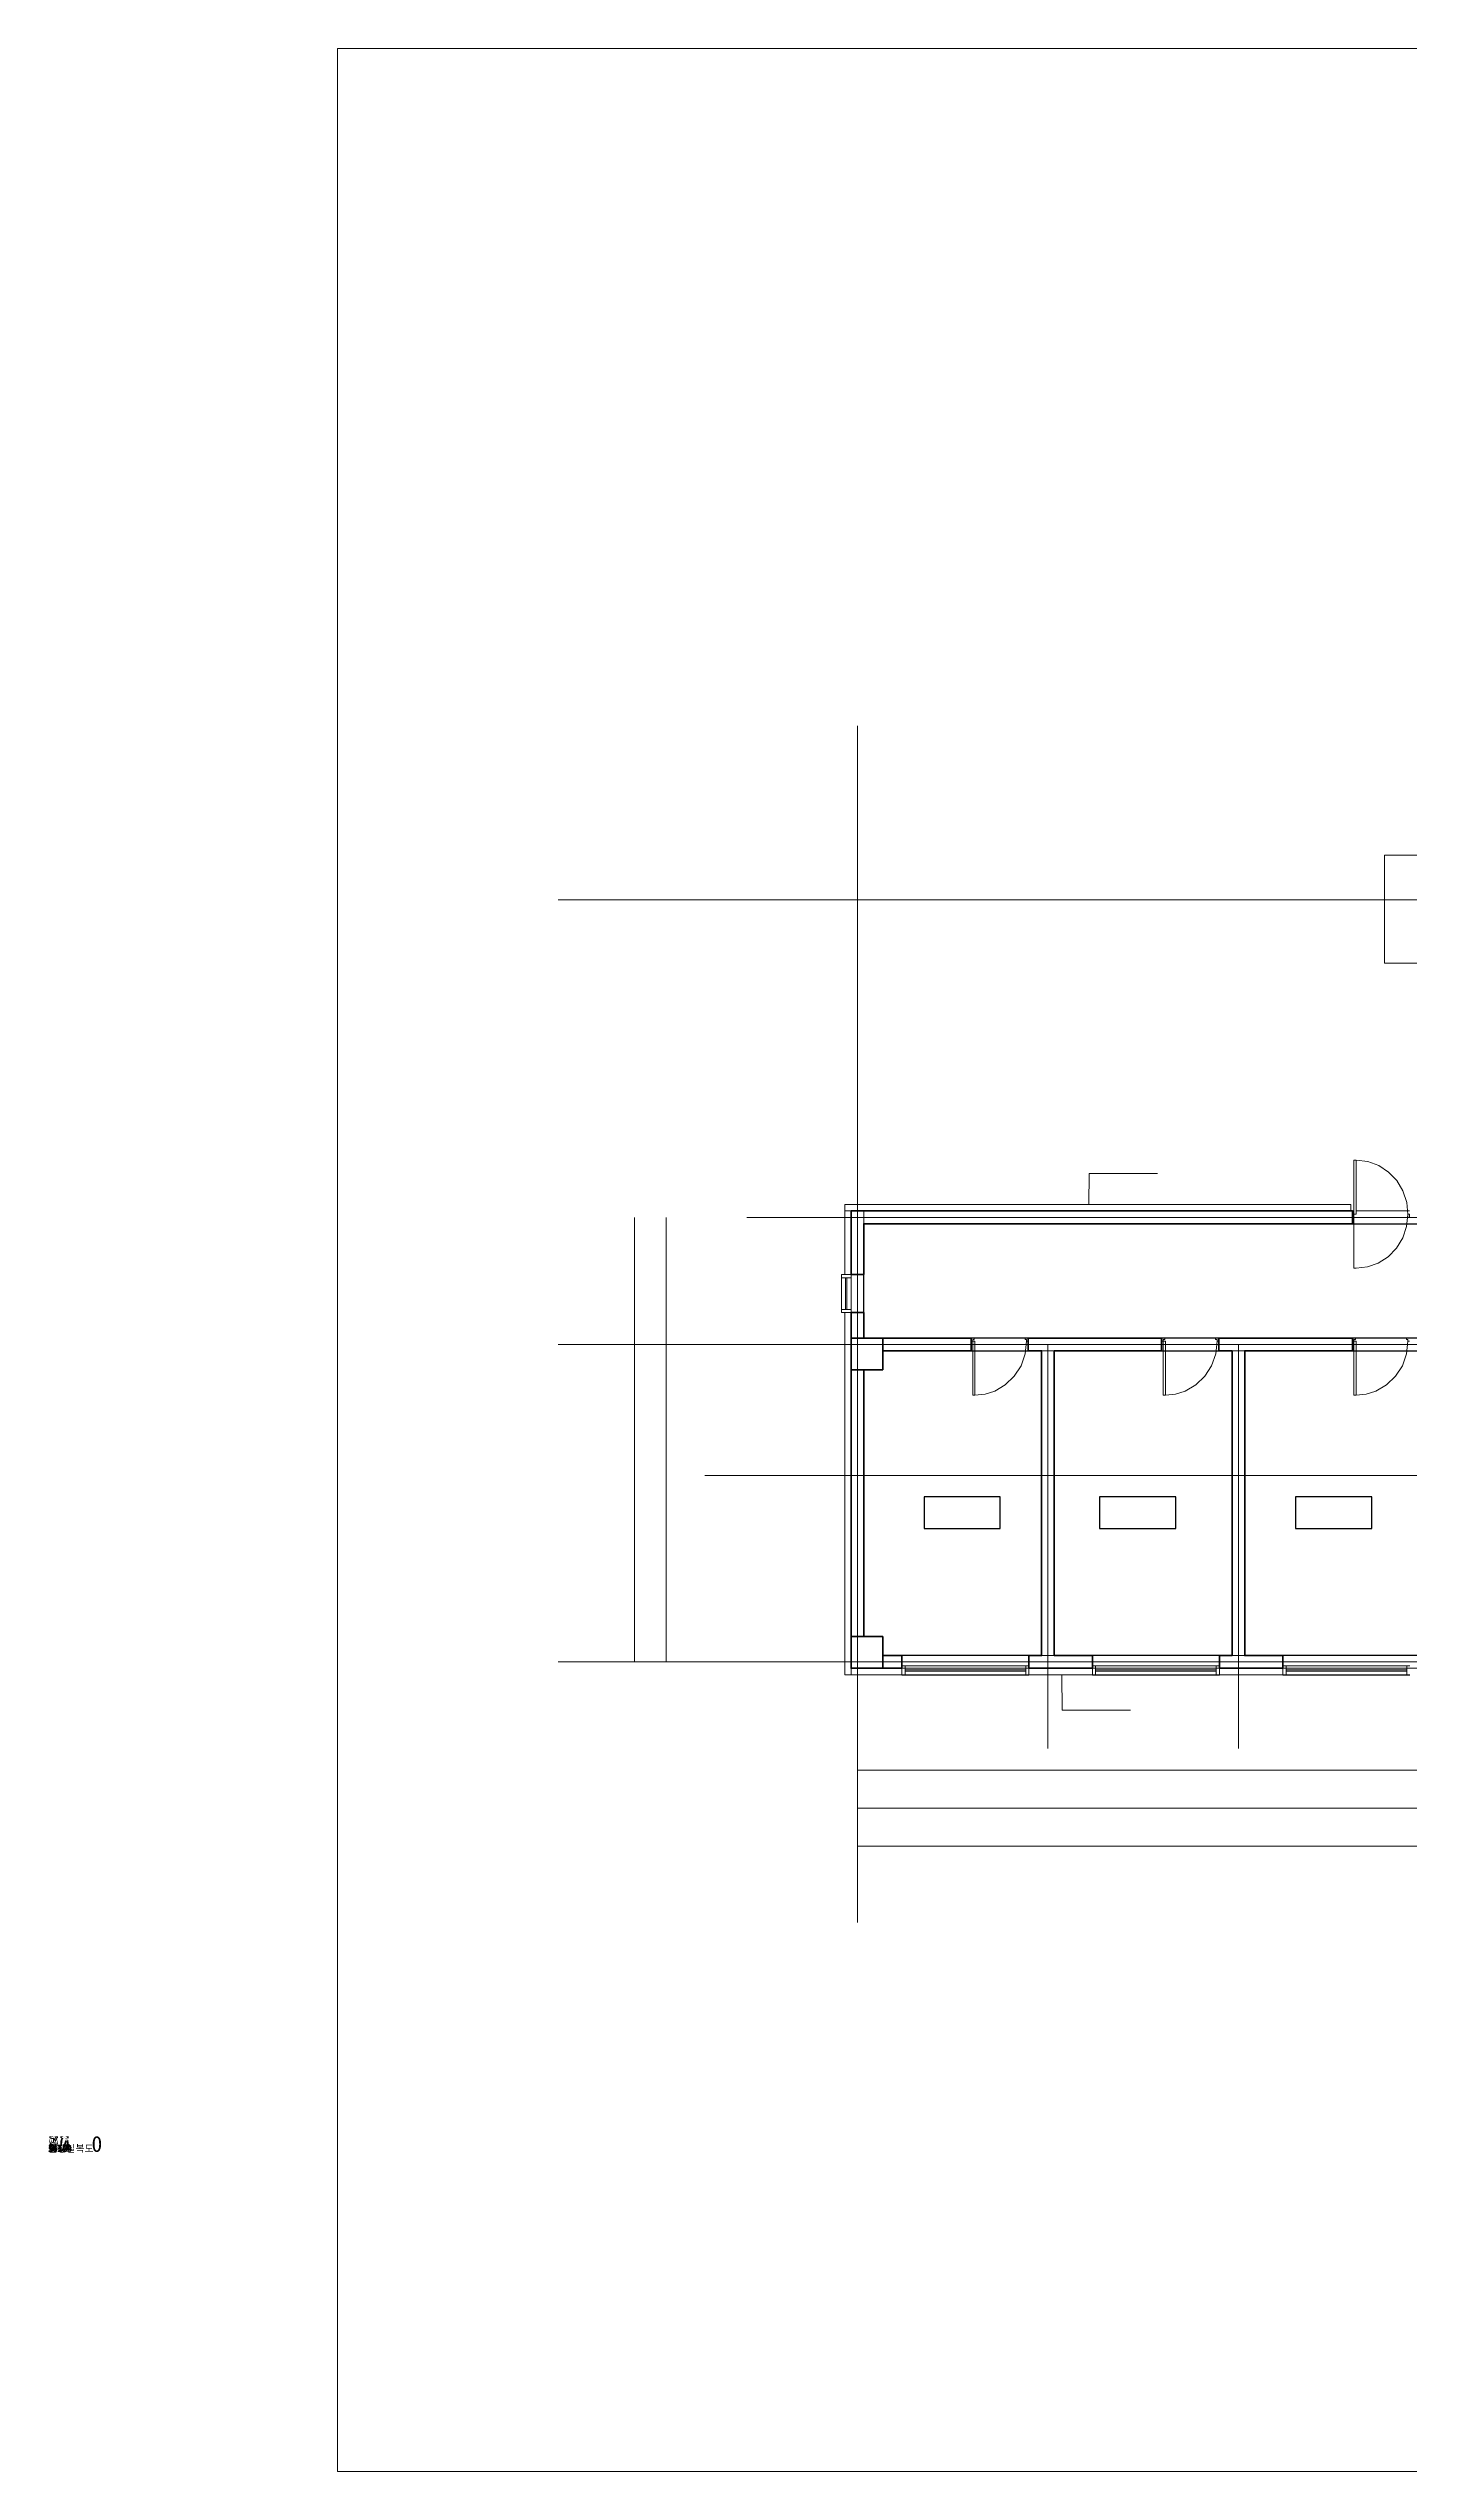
# Model space of a CAD drawing. Header units: metres. Extents: x 0 to 434, y -50 to 331.
# Drawn here: x 0 to 214.3, y -50.3 to 331.2 of the extents above; entities that cross this region are included whole.
import ezdxf

# ---------------------------------------------------------------- set-up
doc = ezdxf.new("R2010")
doc.units = ezdxf.units.M
for name, color, linetype in [('A-ANNO', 7, 'Continuous'), ('A-DIMS', 7, 'Continuous'), ('A-GRID', 7, 'Continuous'), ('A-TEXT', 7, 'Continuous'), ('MAT-CONCRETE', 7, 'Continuous'), ('MAT-MATERIAL', 7, 'Continuous'), ('MAT-NULL', 7, 'Continuous'), ('MAT-SAND', 7, 'Continuous')]:
    doc.layers.add(name, color=color, linetype=linetype)

msp = doc.modelspace()

# ---------------------------------------------------------------- linework, layer by layer
at = {"linetype": 'Continuous', "lineweight": 25}
for points in [[(137.9, 98.13), (149.9, 98.13), (149.9, 103.13), (137.9, 103.13), (137.9, 98.13)], [(165.52, 98.13), (177.52, 98.13), (177.52, 103.13), (165.52, 103.13), (165.52, 98.13)], [(196.4, 98.13), (208.4, 98.13), (208.4, 103.13), (196.4, 103.13), (196.4, 98.13)]]:
    msp.add_lwpolyline(points, close=True, dxfattribs=at)
at = {"layer": 'A-ANNO', "linetype": 'Continuous', "lineweight": 18, "true_color": 0x000000}
for p, q in [((127.4, 224.49), (127.4, 36.12)), ((80.3, 197.13), (340.78, 197.13)), ((109.97, 147.13), (298.9, 147.13)), ((80.3, 127.13), (340.78, 127.13)), ((157.4, 127.13), (157.4, 63.49)), ((187.4, 127.13), (187.4, 63.49)), ((103.4, 106.48), (353.4, 106.48)), ((80.3, 77.13), (340.78, 77.13))]:
    msp.add_line(p, q, dxfattribs=at)
for points in [[(174.64, 154.04), (163.89, 154.04), (163.84, 149.13)], [(170.4, 69.53), (159.65, 69.53), (159.6, 75.03)]]:
    msp.add_lwpolyline(points, dxfattribs=at)
at = {"layer": 'A-DIMS', "linetype": 'Continuous', "lineweight": 18, "true_color": 0x000000}
for p, q in [((92.3, 147.13), (92.3, 77.13)), ((97.3, 147.13), (97.3, 127.13)), ((97.3, 127.13), (97.3, 77.13)), ((127.4, 60.12), (157.4, 60.12)), ((157.4, 60.12), (187.4, 60.12)), ((187.4, 60.12), (217.4, 60.12)), ((127.4, 54.12), (217.4, 54.12)), ((127.4, 48.12), (297.4, 48.12))]:
    msp.add_line(p, q, dxfattribs=at)
at = {"layer": 'MAT-CONCRETE', "linetype": 'Continuous', "lineweight": 5}
for points in [[(126.4, 148.13), (126.4, 138.13)], [(128.4, 148.13), (126.4, 148.13)], [(126.4, 148.13), (126.4, 148.13)], [(128.4, 138.13), (128.4, 148.13)], [(128.4, 146.13), (128.4, 148.13)], [(205.33, 148.13), (128.4, 148.13)], [(205.33, 146.13), (128.4, 146.13)], [(205.33, 148.13), (205.33, 146.13)], [(205.58, 148.13), (205.33, 148.13)], [(214.33, 148.13), (205.93, 148.13)], [(128.4, 138.13), (126.4, 138.13)], [(126.4, 138.13), (126.4, 137.63)], [(126.4, 132.63), (126.4, 132.13)], [(126.4, 132.13), (126.4, 128.13)], [(126.4, 132.13), (128.4, 132.13)], [(128.4, 128.13), (128.4, 132.13)], [(126.4, 128.13), (128.4, 128.13)], [(126.4, 128.13), (131.4, 128.13)], [(126.4, 123.13), (126.4, 128.13)], [(131.4, 126.13), (131.4, 128.13)], [(145.3, 128.13), (131.4, 128.13)], [(131.4, 128.13), (131.4, 123.13)], [(145.3, 126.13), (131.4, 126.13)], [(145.3, 128.13), (145.3, 126.13)], [(154.3, 126.13), (154.3, 128.13)], [(175.3, 128.13), (154.3, 128.13)], [(175.3, 126.13), (154.3, 126.13)], [(156.4, 126.13), (156.4, 78.13)], [(158.4, 126.13), (156.4, 126.13)], [(158.4, 78.13), (158.4, 126.13)], [(175.3, 128.13), (175.3, 126.13)], [(184.3, 126.13), (184.3, 128.13)], [(205.33, 128.13), (184.3, 128.13)], [(205.33, 126.13), (184.3, 126.13)], [(186.4, 126.13), (186.4, 78.13)], [(188.4, 126.13), (186.4, 126.13)], [(188.4, 78.13), (188.4, 126.13)], [(205.33, 128.13), (205.33, 126.13)], [(126.4, 123.13), (126.4, 81.13)], [(128.4, 123.13), (126.4, 123.13)], [(131.4, 123.13), (126.4, 123.13)], [(128.4, 81.13), (128.4, 123.13)], [(126.4, 81.13), (128.4, 81.13)], [(126.4, 81.13), (131.4, 81.13)], [(126.4, 76.13), (126.4, 81.13)], [(131.4, 81.13), (131.4, 76.13)], [(131.4, 76.13), (131.4, 78.13)], [(134.4, 78.13), (131.4, 78.13)], [(134.4, 78.13), (154.4, 78.13)], [(134.4, 78.13), (134.4, 76.13)], [(154.4, 76.13), (154.4, 78.13)], [(164.4, 78.13), (154.4, 78.13)], [(156.4, 78.13), (158.4, 78.13)], [(164.4, 78.13), (184.4, 78.13)], [(164.4, 78.13), (164.4, 76.13)], [(184.4, 76.13), (184.4, 78.13)], [(194.4, 78.13), (184.4, 78.13)], [(186.4, 78.13), (188.4, 78.13)], [(194.4, 78.13), (214.4, 78.13)], [(194.4, 78.13), (194.4, 76.13)], [(131.4, 76.13), (126.4, 76.13)], [(134.4, 76.13), (131.4, 76.13)], [(134.4, 76.13), (154.4, 76.13)], [(164.4, 76.13), (154.4, 76.13)], [(164.4, 76.13), (184.4, 76.13)], [(164.4, 76.13), (189.4, 76.13)], [(194.4, 76.13), (184.4, 76.13)], [(194.4, 76.13), (214.4, 76.13)], [(194.4, 76.13), (216.4, 76.13)]]:
    msp.add_lwpolyline(points, dxfattribs=at)
at = {"layer": 'MAT-CONCRETE', "linetype": 'Continuous', "lineweight": 35}
for points in [[(128.4, 138.13), (126.4, 138.13), (126.4, 148.13), (205.33, 148.13), (205.33, 146.13), (128.4, 146.13), (128.4, 138.13)], [(128.4, 148.13), (205.33, 148.13), (205.33, 146.13), (128.4, 146.13), (128.4, 138.13), (126.4, 138.13), (126.4, 148.13), (128.4, 148.13)], [(126.4, 128.13), (126.4, 132.13), (128.4, 132.13), (128.4, 128.13), (126.4, 128.13)], [(128.4, 132.13), (128.4, 128.13), (126.4, 128.13), (126.4, 132.13), (128.4, 132.13)], [(126.4, 128.13), (131.4, 128.13), (131.4, 123.13), (126.4, 123.13), (126.4, 128.13)], [(145.3, 128.13), (145.3, 126.13), (131.4, 126.13), (131.4, 128.13), (145.3, 128.13)], [(142.52, 128.13), (145.3, 128.13), (145.3, 126.13), (131.4, 126.13), (131.4, 128.13), (142.52, 128.13)], [(156.4, 126.13), (154.3, 126.13), (154.3, 128.13), (175.3, 128.13), (175.3, 126.13), (158.4, 126.13), (158.4, 78.13), (164.4, 78.13), (164.4, 76.13), (154.4, 76.13), (154.4, 78.13), (156.4, 78.13), (156.4, 126.13)], [(156.4, 78.13), (156.4, 126.13), (154.3, 126.13), (154.3, 128.13), (175.3, 128.13), (175.3, 126.13), (158.4, 126.13), (158.4, 78.13), (164.4, 78.13), (164.4, 76.13), (154.4, 76.13), (154.4, 78.13), (156.4, 78.13)], [(184.4, 78.13), (186.4, 78.13), (186.4, 126.13), (184.3, 126.13), (184.3, 128.13), (205.33, 128.13), (205.33, 126.13), (188.4, 126.13), (188.4, 78.13), (194.4, 78.13), (194.4, 76.13), (184.4, 76.13), (184.4, 78.13)], [(186.4, 100.39), (186.4, 126.13), (184.3, 126.13), (184.3, 128.13), (205.33, 128.13), (205.33, 126.13), (188.4, 126.13), (188.4, 78.13), (194.4, 78.13), (194.4, 76.13), (184.4, 76.13), (184.4, 78.13), (186.4, 78.13), (186.4, 100.39)], [(128.4, 81.13), (126.4, 81.13), (126.4, 123.13), (128.4, 123.13), (128.4, 81.13)], [(126.4, 100.73), (126.4, 123.13), (128.4, 123.13), (128.4, 81.13), (126.4, 81.13), (126.4, 100.73)], [(126.4, 81.13), (131.4, 81.13), (131.4, 76.13), (126.4, 76.13), (126.4, 81.13)], [(131.4, 76.13), (131.4, 78.13), (134.4, 78.13), (134.4, 76.13), (131.4, 76.13)], [(131.4, 78.13), (134.4, 78.13), (134.4, 76.13), (131.4, 76.13), (131.4, 78.13)]]:
    msp.add_lwpolyline(points, close=True, dxfattribs=at)
at = {"layer": 'MAT-MATERIAL', "linetype": 'Continuous', "lineweight": 20}
for points in [[(205.58, 156.13), (205.58, 147.63)], [(205.93, 156.13), (205.58, 156.13)], [(205.93, 147.63), (205.93, 156.13)], [(205.93, 156.13), (207.75, 155.91)], [(207.75, 155.91), (209.48, 155.28)], [(209.48, 155.28), (211.03, 154.26)], [(211.03, 154.26), (212.32, 152.91)], [(212.32, 152.91), (213.29, 151.29)], [(213.29, 151.29), (213.89, 149.49)], [(213.89, 149.49), (214.08, 147.59)], [(205.58, 147.63), (205.33, 147.63)], [(205.33, 147.13), (205.58, 147.13)], [(205.58, 147.63), (205.93, 147.63)], [(205.58, 147.13), (205.58, 147.63)], [(205.58, 147.63), (205.58, 139.13)], [(213.87, 145.69), (213.26, 143.89)], [(214.08, 147.59), (213.87, 145.69)], [(214.08, 147.63), (214.33, 147.63)], [(214.08, 147.13), (214.08, 147.63)], [(214.33, 147.13), (214.08, 147.13)], [(214.33, 147.63), (214.33, 147.13)], [(212.27, 142.28), (210.97, 140.94)], [(213.26, 143.89), (212.27, 142.28)], [(205.58, 139.13), (205.93, 139.13)], [(207.72, 139.33), (205.93, 139.13)], [(209.41, 139.94), (207.72, 139.33)], [(210.97, 140.94), (209.41, 139.94)], [(145.8, 128.13), (145.3, 128.13)], [(145.3, 127.63), (145.55, 127.63)], [(145.55, 127.88), (145.8, 127.88)], [(145.55, 127.63), (145.55, 127.88)], [(145.55, 119.13), (145.55, 127.63)], [(145.55, 127.63), (145.9, 127.63)], [(145.8, 127.88), (145.8, 128.13)], [(145.9, 127.63), (145.9, 119.13)], [(153.8, 128.13), (154.3, 128.13)], [(153.8, 127.88), (153.8, 128.13)], [(154.05, 127.88), (153.8, 127.88)], [(154.05, 127.63), (153.82, 125.64)], [(154.05, 127.63), (154.05, 127.88)], [(154.3, 127.63), (154.05, 127.63)], [(175.8, 128.13), (175.3, 128.13)], [(175.3, 127.63), (175.55, 127.63)], [(175.55, 127.88), (175.8, 127.88)], [(175.55, 127.63), (175.55, 127.88)], [(175.55, 119.13), (175.55, 127.63)], [(175.55, 127.63), (175.9, 127.63)], [(175.8, 127.88), (175.8, 128.13)], [(175.9, 127.63), (175.9, 119.13)], [(183.8, 128.13), (184.3, 128.13)], [(183.8, 127.88), (183.8, 128.13)], [(184.05, 127.88), (183.8, 127.88)], [(184.05, 127.63), (183.82, 125.64)], [(184.05, 127.63), (184.05, 127.88)], [(184.3, 127.63), (184.05, 127.63)], [(205.83, 128.13), (205.33, 128.13)], [(205.33, 127.63), (205.58, 127.63)], [(205.58, 127.88), (205.83, 127.88)], [(205.58, 127.63), (205.58, 127.88)], [(205.58, 119.13), (205.58, 127.63)], [(205.58, 127.63), (205.93, 127.63)], [(205.83, 127.88), (205.83, 128.13)], [(205.93, 127.63), (205.93, 119.13)], [(213.83, 128.13), (214.33, 128.13)], [(213.83, 127.88), (213.83, 128.13)], [(214.08, 127.88), (213.83, 127.88)], [(214.08, 127.63), (213.86, 125.64)], [(214.08, 127.63), (214.08, 127.88)], [(214.33, 127.63), (214.08, 127.63)], [(152.1, 122.11), (150.69, 120.75)], [(153.16, 123.77), (152.1, 122.11)], [(153.82, 125.64), (153.16, 123.77)], [(182.1, 122.11), (180.69, 120.75)], [(183.16, 123.77), (182.1, 122.11)], [(183.82, 125.64), (183.16, 123.77)], [(212.13, 122.11), (210.72, 120.75)], [(213.2, 123.77), (212.13, 122.11)], [(213.86, 125.64), (213.2, 123.77)], [(145.9, 119.13), (145.55, 119.13)], [(147.49, 119.29), (145.9, 119.13)], [(149.02, 119.77), (147.49, 119.29)], [(150.69, 120.75), (149.02, 119.77)], [(175.9, 119.13), (175.55, 119.13)], [(177.49, 119.29), (175.9, 119.13)], [(179.02, 119.77), (177.49, 119.29)], [(180.69, 120.75), (179.02, 119.77)], [(205.93, 119.13), (205.58, 119.13)], [(207.52, 119.29), (205.93, 119.13)], [(209.05, 119.77), (207.52, 119.29)], [(210.72, 120.75), (209.05, 119.77)]]:
    msp.add_lwpolyline(points, dxfattribs=at)
at = {"layer": 'MAT-NULL', "linetype": 'Continuous', "lineweight": 5}
for points in [[(210.4, 204.13), (210.4, 187.13)], [(227.4, 204.13), (210.4, 204.13)], [(210.4, 187.13), (227.4, 187.13)]]:
    msp.add_lwpolyline(points, dxfattribs=at)
at = {"layer": 'MAT-NULL', "linetype": 'Continuous', "lineweight": 13}
for points in [[(125.4, 149.13), (125.4, 148.13)], [(205.08, 149.13), (125.4, 149.13)], [(205.08, 149.13), (205.08, 148.13)], [(125.4, 148.13), (125.4, 138.13)], [(126.4, 148.13), (125.4, 148.13)], [(125.4, 148.13), (205.08, 148.13)], [(126.4, 138.13), (126.4, 148.13)], [(126.4, 138.13), (125.4, 138.13)], [(125.4, 132.13), (125.4, 75.13)], [(125.4, 132.13), (126.4, 132.13)], [(126.4, 75.13), (126.4, 132.13)], [(125.4, 75.13), (126.4, 75.13)], [(126.4, 75.13), (126.4, 76.13)], [(134.4, 76.13), (126.4, 76.13)], [(134.4, 75.13), (126.4, 75.13)], [(154.4, 76.13), (134.4, 76.13)], [(134.4, 75.13), (134.4, 76.13)], [(154.4, 75.13), (134.4, 75.13)], [(154.4, 75.13), (154.4, 76.13)], [(164.4, 76.13), (154.4, 76.13)], [(164.4, 75.13), (154.4, 75.13)], [(184.4, 76.13), (164.4, 76.13)], [(164.4, 75.13), (164.4, 76.13)], [(184.4, 75.13), (164.4, 75.13)], [(184.4, 75.13), (184.4, 76.13)], [(194.4, 76.13), (184.4, 76.13)], [(194.4, 75.13), (184.4, 75.13)], [(214.4, 76.13), (194.4, 76.13)], [(194.4, 75.13), (194.4, 76.13)], [(214.4, 75.13), (194.4, 75.13)]]:
    msp.add_lwpolyline(points, dxfattribs=at)
for points in [[(125.4, 148.13), (205.08, 148.13), (205.08, 149.13), (125.4, 149.13), (125.4, 148.13)], [(125.4, 148.46), (125.4, 149.13), (205.08, 149.13), (205.08, 148.13), (125.4, 148.13), (125.4, 148.46)], [(126.4, 148.13), (125.4, 148.13), (125.4, 138.13), (126.4, 138.13), (126.4, 148.13)], [(126.07, 138.13), (125.4, 138.13), (125.4, 148.13), (126.4, 148.13), (126.4, 138.13), (126.07, 138.13)], [(126.4, 75.13), (126.4, 132.13), (125.4, 132.13), (125.4, 75.13), (126.4, 75.13)], [(125.4, 75.13), (125.4, 132.13), (126.4, 132.13), (126.4, 75.13), (125.4, 75.13)], [(126.4, 75.13), (126.4, 76.13), (134.4, 76.13), (134.4, 75.13), (126.4, 75.13)], [(134.4, 75.13), (126.4, 75.13), (126.4, 76.13), (134.4, 76.13), (134.4, 75.13)], [(154.4, 75.13), (154.4, 76.13), (164.4, 76.13), (164.4, 75.13), (154.4, 75.13), (154.4, 75.13)], [(164.4, 75.13), (154.4, 75.13), (154.4, 76.13), (164.4, 76.13), (164.4, 75.13)], [(184.4, 75.13), (184.4, 76.13), (194.4, 76.13), (194.4, 75.13), (184.4, 75.13)], [(194.4, 75.13), (184.4, 75.13), (184.4, 76.13), (194.4, 76.13), (194.4, 75.13)], [(184.4, 75.13), (184.4, 75.13), (184.4, 75.13)]]:
    msp.add_lwpolyline(points, close=True, dxfattribs=at)
at = {"layer": 'MAT-NULL', "linetype": 'Continuous'}
for points in [[(218.4, 81.13), (218.4, 123.13), (221.4, 123.13), (221.4, 128.13), (128.4, 128.13), (128.4, 146.13), (296.4, 146.13), (296.4, 128.13), (266.4, 128.13), (266.4, 78.13), (221.4, 78.13), (221.4, 81.13), (218.4, 81.13)], [(156.4, 126.13), (156.4, 78.13), (131.4, 78.13), (131.4, 81.13), (128.4, 81.13), (128.4, 123.13), (131.4, 123.13), (131.4, 126.13), (156.4, 126.13)], [(171.47, 78.13), (158.4, 78.13), (158.4, 126.13), (186.4, 126.13), (186.4, 78.13), (171.47, 78.13)], [(201.47, 78.13), (188.4, 78.13), (188.4, 126.13), (216.4, 126.13), (216.4, 78.13), (201.47, 78.13)]]:
    msp.add_lwpolyline(points, close=True, dxfattribs=at)
at = {"layer": 'MAT-NULL', "linetype": 'Continuous', "lineweight": 20}
for points in [[(124.9, 137.63), (124.9, 138.13)], [(124.9, 137.63), (124.9, 138.13)], [(126.4, 138.13), (124.9, 138.13)], [(125.4, 138.13), (124.9, 138.13)], [(126.4, 138.13), (124.9, 138.13), (124.9, 137.63), (126.4, 137.63), (126.4, 138.13)], [(124.9, 137.63), (124.9, 132.63)], [(126.4, 137.63), (124.9, 137.63)], [(126.4, 137.63), (124.9, 137.63)], [(125.75, 137.63), (125.55, 137.63)], [(125.55, 137.63), (125.75, 137.63)], [(125.55, 137.63), (125.55, 132.63)], [(125.55, 137.63), (125.55, 132.63)], [(125.55, 137.63), (125.55, 132.63), (125.75, 132.63), (125.75, 137.63), (125.55, 137.63)], [(125.75, 132.63), (125.75, 137.63)], [(125.75, 137.63), (125.75, 132.63)], [(126.4, 138.13), (126.4, 137.63)], [(126.4, 138.13), (126.4, 137.63)], [(126.4, 137.63), (126.4, 132.63)], [(126.4, 132.63), (124.9, 132.63)], [(124.9, 132.13), (124.9, 132.63)], [(124.9, 132.13), (124.9, 132.63)], [(126.4, 132.63), (124.9, 132.63)], [(126.4, 132.63), (124.9, 132.63), (124.9, 132.13), (126.4, 132.13), (126.4, 132.63)], [(125.4, 132.13), (124.9, 132.13)], [(126.4, 132.13), (124.9, 132.13)], [(125.55, 132.63), (125.75, 132.63)], [(125.75, 132.63), (125.55, 132.63)], [(126.4, 132.63), (126.4, 132.13)], [(126.4, 132.63), (126.4, 132.13)], [(134.9, 76.53), (134.4, 76.53)], [(134.9, 76.53), (153.9, 76.53)], [(134.9, 75.03), (134.9, 76.53)], [(154.4, 76.53), (153.9, 76.53)], [(153.9, 76.53), (153.9, 75.03)], [(164.9, 76.53), (164.4, 76.53)], [(164.9, 76.53), (183.9, 76.53)], [(164.9, 75.03), (164.9, 76.53)], [(184.4, 76.53), (183.9, 76.53)], [(183.9, 76.53), (183.9, 75.03)], [(194.9, 76.53), (194.4, 76.53)], [(194.9, 76.53), (213.9, 76.53)], [(194.9, 75.03), (194.9, 76.53)], [(214.4, 76.53), (213.9, 76.53)], [(213.9, 76.53), (213.9, 75.03)], [(134.4, 76.13), (134.4, 75.03)], [(134.4, 75.03), (134.9, 75.03)], [(153.9, 75.88), (134.9, 75.88)], [(153.9, 75.68), (134.9, 75.68)], [(153.9, 75.03), (134.9, 75.03)], [(153.9, 75.03), (154.4, 75.03)], [(154.4, 76.13), (154.4, 76.13)], [(154.4, 75.03), (154.4, 75.13)], [(164.4, 76.13), (164.4, 76.13)], [(164.4, 75.13), (164.4, 75.03)], [(164.4, 75.03), (164.9, 75.03)], [(183.9, 75.88), (164.9, 75.88)], [(183.9, 75.68), (164.9, 75.68)], [(183.9, 75.03), (164.9, 75.03)], [(183.9, 75.03), (184.4, 75.03)], [(184.4, 76.13), (184.4, 76.13)], [(184.4, 75.03), (184.4, 75.13)], [(194.4, 76.13), (194.4, 76.13)], [(194.4, 75.13), (194.4, 75.03)], [(194.4, 75.03), (194.9, 75.03)], [(213.9, 75.88), (194.9, 75.88)], [(213.9, 75.68), (194.9, 75.68)], [(213.9, 75.03), (194.9, 75.03)], [(213.9, 75.03), (214.4, 75.03)]]:
    msp.add_lwpolyline(points, dxfattribs=at)
at = {"layer": 'MAT-SAND', "linetype": 'Continuous', "lineweight": 5}
for points in [[(45.55, 331.15), (45.55, -50.32)], [(433.57, 331.15), (45.55, 331.15)], [(210.4, 204.13), (210.4, 204.13)], [(210.4, 204.13), (210.4, 204.13)], [(210.4, 187.13), (210.4, 187.13)], [(205.33, 148.13), (205.58, 148.13)], [(205.93, 148.13), (214.33, 148.13)], [(433.57, -50.32), (45.55, -50.32)]]:
    msp.add_lwpolyline(points, dxfattribs=at)

# ---------------------------------------------------------------- texts
at = {"layer": 'A-ANNO', "linetype": 'Continuous', "lineweight": 18, "true_color": 0x000000}
for s in ['54.00', '화장실', '홀 및 복도', '실2', '실1', '실3', '9.15', '1.69', '1.60', '13.44', '13.26', '13.44', 'PS', 'EPS']:
    msp.add_text(s, height=1.093, dxfattribs=at).set_placement((0, 0))
at = {"layer": 'A-GRID', "linetype": 'Continuous', "lineweight": 18, "true_color": 0x000000}
for s in ['Y02', 'Y02', 'Y01', 'Y01', 'Y03', 'Y03', 'X01', 'X01', 'X03', 'X03', 'X02', 'X02']:
    msp.add_text(s, height=1.093, dxfattribs=at).set_placement((0, 0))
at = {"layer": 'A-TEXT', "linetype": 'Continuous', "lineweight": 18, "true_color": 0x000000}
for s, height in [('A301', 1.093), ('A201', 1.093), ('A201', 1.093), ('T200 콘크리트', 2.5), ('T200 콘크리트', 2.5), ('1', 1.09), ('1', 1.09), ('1', 1.09), ('3000', 2.5), ('3000', 2.5), ('3000', 2.5), ('5000', 2.5), ('5000', 2.5), ('2000', 2.5), ('8000', 2.5), ('9000', 2.5), ('7000', 2.5), ('1500', 2.5), ('1500', 2.5), ('17000', 2.5)]:
    msp.add_text(s, height=height, dxfattribs=at).set_placement((0, 0))

doc.saveas('drawing.dxf')
